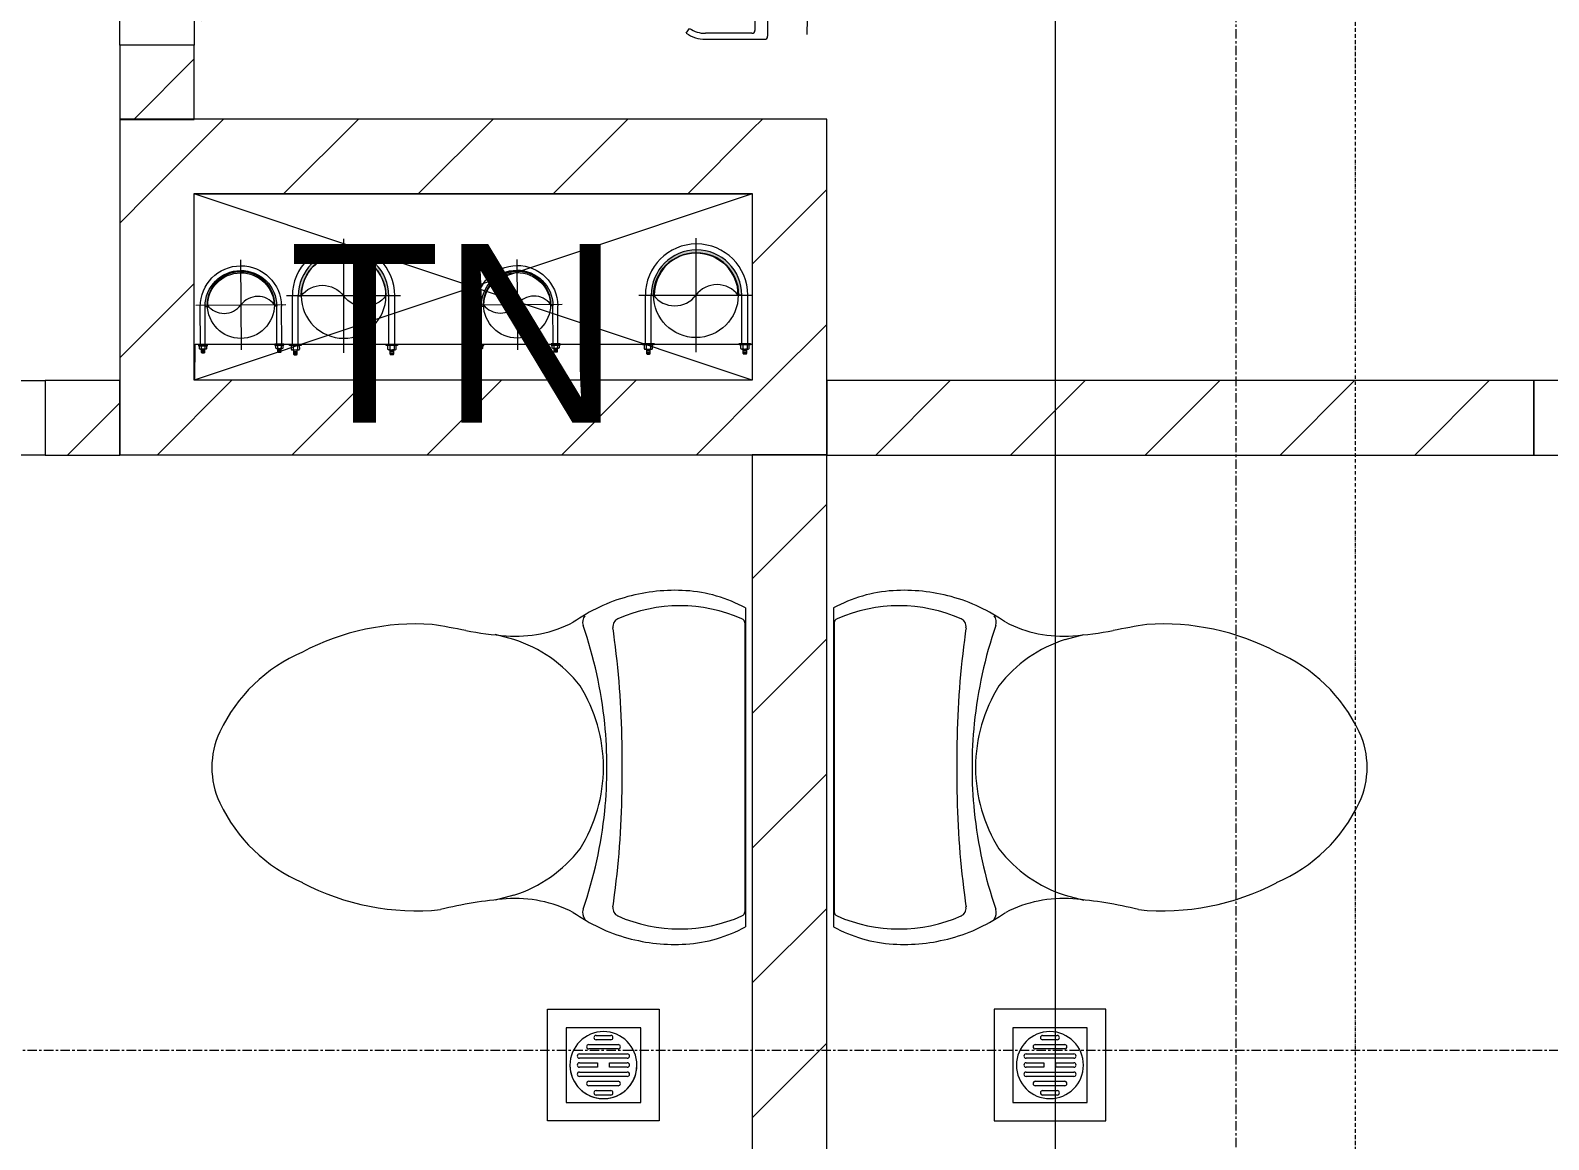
# Model space of a CAD drawing. Header units: millimetres. Extents: x 1591 to 239055, y -15958 to 83255.
# Drawn here: x 209212 to 211252, y 36917 to 38407 of the extents above; entities that cross this region are included whole.
import ezdxf

# ---------------------------------------------------------------- set-up
doc = ezdxf.new("R2010")
doc.units = ezdxf.units.MM
for name, pattern in [('Dash Dot 3_16_', [7.9375, 4.7625, -1.5875, 0, -1.5875]), ('Grid Line', [22.225, 12.7, -3.175, 3.175, -3.175]), ('IMPORT-CENTER _2_', [40.64, 25.4, -5.08, 5.08, -5.08])]:
    doc.linetypes.add(name, pattern=pattern)
for name, color, linetype, lineweight in [('0-1', 250, 'Continuous', 5), ('0-2', 7, 'Continuous', 9), ('A-ANNO-DIMS', 211, 'Continuous', 9), ('A-ANNO-DIMS-160', 211, 'Continuous', 9), ('A-DETL-GENF-1', 9, 'Continuous', 9), ('A-DOOR-1', 254, 'Continuous', 9), ('A-DOOR-2', 9, 'Continuous', 9), ('A-FLOR-1', 7, 'Continuous', 9), ('A-FLOR-2', 9, 'Continuous', 9), ('A-WALL-1', 253, 'Continuous', 18), ('A-WALL-3', 113, 'Continuous', 18), ('A-WALL-PATT-1', 10, 'Continuous', 9), ('A-WALL-PATT-2', 111, 'Continuous', 9), ('G-ANNO-SYMB-1', 111, 'Dash Dot 3_16_', 18), ('G-ANNO-TEXT-1', 7, 'Continuous', 9), ('G-IMPT', 8, 'Continuous', 9), ('G-IMPT-2', 8, 'IMPORT-CENTER _2_', 9), ('M-EQPM', 50, 'Continuous', 9), ('M-EQPM-1', 254, 'Continuous', 9), ('P-SANR-FIXT-1', 254, 'Continuous', 9), ('S-GRID-1', 1, 'Grid Line', 9)]:
    doc.layers.add(name, color=color, linetype=linetype, lineweight=lineweight)
doc.styles.add('Arial_11', font='arial_0.ttf', dxfattribs={"height": 240})
doc.styles.add('UTM Avo', font='UTM Avo.ttf', dxfattribs={"width": 0.9, "height": 400})
doc.dimstyles.new('1_Dim_chi_tiet_2_5', dxfattribs={"dimscale": 304.8, "dimtxt": 399.720379, "dimasz": 0.629921, "dimexe": 0.524934, "dimexo": 0.0625, "dimgap": 0.052493, "dimtad": 1, "dimdec": 0, "dimrnd": 5, "dimzin": 0, "dimdsep": 46, "dimtxsty": 'UTM Avo', "dimblk1": 'OBLIQUE', "dimblk2": 'OBLIQUE', "dimsah": 1, "dimcen": 0.09, "dimdle": 0.524934, "dimazin": 0, "dimtfac": 1, "dimtdec": 4, "dimtix": 1, "dimtmove": 0, "dimatfit": 3, "dimfxl": 1.049869, "dimfxlon": 1, "dimtvp": 1, "dimtolj": 1, "dimtzin": 0, "dimarcsym": 2})
pattern_1 = [(45, (0, 0), (-90.50967, 90.50967), [])]
pattern_2 = [(45, (95879.7, 0), (-90.50967, 90.50967), [])]

# ---------------------------------------------------------------- blocks, each defined once
blk = doc.blocks.new('NCV_TKTC_KET CAU_rvt-1-TKCS_MB TẦNG 6-8')
at = {"layer": 'A-FLOR-1'}
blk.add_line((113552.6, 38187.8), (114302.6, 38187.8), dxfattribs=at)
blk = doc.blocks.new('DOOR_CW_01 CANH MO-PANEL KINH - DIG_02-800x2200-CỬA NHÔM KÍNH-401063-TKCS_MB TẦNG 6-8')
at = {"layer": 'A-DETL-GENF-1'}
for p, q in [((-347, -182), (-347, -62)), ((-347, -62), (-307, -62)), ((-307, -62), (-307, -182)), ((-307, -182), (-347, -182)), ((-341, -196), (-341, -182)), ((-341, -182), (-313, -182)), ((-313, -182), (-313, -196)), ((-347, -196), (-341, -196)), ((-347, -638), (-347, -196)), ((-307, -196), (-313, -196)), ((-307, -196), (-307, -638)), ((-383.9, -611.2), (-377.3, -615.8)), ((-270.1, -611.2), (-276.7, -615.8)), ((-392, -637), (-392, -716.5)), ((-384, -699.5), (-384, -637)), ((-347, -638), (-341, -638)), ((-307, -652), (-347, -652)), ((-347, -652), (-347, -772)), ((-341, -652), (-341, -638)), ((-313, -652), (-341, -652)), ((-307, -638), (-313, -638)), ((-313, -638), (-313, -652)), ((-307, -772), (-307, -652)), ((-270, -699.5), (-270, -637)), ((-262, -637), (-262, -716.5)), ((-349, -692.2), (-349, -731.8)), ((-347, -692.2), (-349, -692.2)), ((-347, -692.2), (-347, -731.8)), ((-307, -692.2), (-307, -731.8)), ((-307, -692.2), (-305, -692.2)), ((-305, -692.2), (-305, -731.8)), ((-349, -703.5), (-380, -703.5)), ((-305, -703.5), (-274, -703.5)), ((-349, -720.5), (-388, -720.5)), ((-349, -731.8), (-347, -731.8)), ((-305, -731.8), (-307, -731.8)), ((-305, -720.5), (-266, -720.5)), ((-347, -772), (-307, -772))]:
    blk.add_line(p, q, dxfattribs=at)
blk.add_circle((-357, -60), 10, dxfattribs=at)
for centre, radius, start, end in [((-357, -60), 714, 268, 0), ((-347, -637), 45, 145, 180), ((-307, -637), 45, 360, 35), ((-347, -637), 37, 145, 180), ((-307, -637), 37, 0, 35), ((-380, -699.5), 4, 180, 270), ((-274, -699.5), 4, 270, 0), ((-388, -716.5), 4, 180, 270), ((-266, -716.5), 4, 270, 0)]:
    blk.add_arc(centre, radius, start, end, dxfattribs=at)
at = {"layer": 'A-DOOR-2'}
for p, q in [((-400, 50), (-350, 50)), ((-350, 50), (-350, 0)), ((350, 0), (350, 50)), ((350, 50), (400, 50)), ((400, 50), (400, -50)), ((-360, 0), (-360, -50)), ((-350, 0), (-360, 0)), ((360, 0), (350, 0)), ((360, -50), (360, 0)), ((-360, -50), (-400, -50)), ((-357, -50), (-332, -50)), ((400, -50), (360, -50))]:
    blk.add_line(p, q, dxfattribs=at)
blk = doc.blocks.new('TOILET - TOILET-400871-TKCS_MB TẦNG 6-8')
at = {"layer": 'P-SANR-FIXT-1'}
for p, q in [((-171.7, 330.3), (-178.6, 355.5)), ((171.7, 330.3), (178.6, 355.5)), ((214.2, 19), (-214.2, 19)), ((194, 19.9), (-194, 19.9))]:
    blk.add_line(p, q, dxfattribs=at)
for centre, radius, start, end in [((0, 624.4), 111.7, 64.7718, 115.2282), ((45.1, 528.6), 217.6, 115.2282, 156.7784), ((-45.1, 528.6), 217.6, 23.2216, 64.7718), ((137.1, 461.2), 329.8, 152.3122, 185.6513), ((-137.1, 461.2), 329.8, 356.3165, 27.6878), ((-719.2, 297.5), 544.3, 4.5441, 13.9464), ((-1948.3, 805.1), 2171.2, 349.1051, 350.319), ((719.2, 297.5), 544.3, 169.7121, 175.4559), ((-343.5, 327.4), 167.3, 332.62, 4.5441), ((-0.4, 384), 179.5, 197.4036, 232.5964), ((0.4, 384), 179.5, 307.4036, 342.5964), ((343.5, 327.4), 167.3, 175.4559, 207.38), ((-4, 115.7), 233.6, 144.7853, 164.7039), ((4, 115.7), 233.6, 15.2961, 35.2147), ((-195, 224.1), 13.8, 71.0073, 129.3276), ((0.6, 792.1), 586.9, 251.0073, 264.1678), ((0, 416), 206.1, 237.9268, 270), ((0, 416), 206.1, 270, 302.0732), ((-0.6, 792.1), 586.9, 275.8322, 288.9927), ((195, 224.1), 13.8, 50.6724, 108.9927), ((0, 786.7), 581.5, 264.1678, 275.8322), ((-9.8, 107.2), 207.3, 156.2862, 203.7138), ((-189.1, 185.5), 11.7, 82.4212, 154.5895), ((178.9, 2951.3), 2778.4, 262.4212, 262.7649), ((-14.3, 1400.4), 1215.6, 262.593, 269.6026), ((0, 3462.8), 3278, 269.6026, 270.3974), ((14.3, 1400.4), 1215.6, 270.3974, 277.407), ((-178.9, 2951.3), 2778.4, 277.2351, 277.5788), ((189.1, 185.5), 11.7, 25.4105, 97.5788), ((9.8, 107.2), 207.3, 336.2862, 23.7138), ((1.9, 114.1), 239.7, 164.7039, 183.5487), ((-1.9, 114.1), 239.7, 356.4513, 15.2961), ((-46.1, 111.1), 191.6, 183.5487, 208.7191), ((46.1, 111.1), 191.6, 331.2809, 356.4513), ((-193.7, 26.4), 6.48, 203.7138, 267.6832), ((193.7, 26.4), 6.48, 272.3168, 336.2862)]:
    blk.add_arc(centre, radius, start, end, dxfattribs=at)
blk = doc.blocks.new('DOOR_CW_01 CANH MO-PANEL KINH - DIW_01-900x2200-CỬA GỖ VÂN LAMINATE-553375-TKCS_MB TẦNG 6-8')
at = {"layer": 'A-DETL-GENF-1'}
for p, q in [((-397, -182), (-397, -62)), ((-397, -62), (-357, -62)), ((-357, -62), (-357, -182)), ((-357, -182), (-397, -182)), ((-391, -196), (-391, -182)), ((-391, -182), (-363, -182)), ((-363, -182), (-363, -196)), ((-397, -196), (-391, -196)), ((-397, -738), (-397, -196)), ((-357, -196), (-363, -196)), ((-357, -196), (-357, -738)), ((-433.9, -711.2), (-427.3, -715.8)), ((-320.1, -711.2), (-326.7, -715.8)), ((-442, -737), (-442, -816.5)), ((-434, -799.5), (-434, -737)), ((-397, -738), (-391, -738)), ((-357, -752), (-397, -752)), ((-397, -752), (-397, -872)), ((-391, -752), (-391, -738)), ((-363, -752), (-391, -752)), ((-357, -738), (-363, -738)), ((-363, -738), (-363, -752)), ((-357, -872), (-357, -752)), ((-320, -799.5), (-320, -737)), ((-312, -737), (-312, -816.5)), ((-399, -792.2), (-399, -831.8)), ((-397, -792.2), (-399, -792.2)), ((-397, -792.2), (-397, -831.8)), ((-357, -792.2), (-357, -831.8)), ((-357, -792.2), (-355, -792.2)), ((-355, -792.2), (-355, -831.8)), ((-399, -803.5), (-430, -803.5)), ((-355, -803.5), (-324, -803.5)), ((-399, -820.5), (-438, -820.5)), ((-399, -831.8), (-397, -831.8)), ((-355, -831.8), (-357, -831.8)), ((-355, -820.5), (-316, -820.5)), ((-397, -872), (-357, -872))]:
    blk.add_line(p, q, dxfattribs=at)
blk.add_circle((-407, -60), 10, dxfattribs=at)
for centre, radius, start, end in [((-407, -60), 814, 268, 0), ((-397, -737), 45, 145, 180), ((-357, -737), 45, 360, 35), ((-397, -737), 37, 145, 180), ((-357, -737), 37, 0, 35), ((-430, -799.5), 4, 180, 270), ((-324, -799.5), 4, 270, 0), ((-438, -816.5), 4, 180, 270), ((-316, -816.5), 4, 270, 0)]:
    blk.add_arc(centre, radius, start, end, dxfattribs=at)
at = {"layer": 'A-DOOR-2'}
for p, q in [((-450, -50), (-450, 50)), ((-450, 50), (-400, 50)), ((-400, 50), (-400, 0)), ((400, 0), (400, 50)), ((400, 50), (450, 50)), ((450, 50), (450, -50)), ((-410, 0), (-410, -50)), ((-400, 0), (-410, 0)), ((410, 0), (400, 0)), ((410, -50), (410, 0)), ((-410, -50), (-450, -50)), ((-407, -50), (-382, -50)), ((450, -50), (410, -50))]:
    blk.add_line(p, q, dxfattribs=at)
blk = doc.blocks.new('THU NUOC - THU NUOC-455054-TKCS_MB TẦNG 6-8')
at = {"layer": 'M-EQPM-1'}
for p, q in [((-66.3, -70.6), (-66.3, 79.4)), ((-66.3, 79.4), (83.7, 79.4)), ((83.7, 79.4), (83.7, -70.6)), ((58.7, 54.4), (-41.3, 54.4)), ((-41.3, 54.4), (-41.3, -45.6)), ((-1.1, 44.5), (18.5, 44.5)), ((58.7, -45.6), (58.7, 54.4)), ((-11, 32.1), (28.5, 32.1)), ((28.5, 26.1), (-11, 26.1)), ((18.5, 38.5), (-1.1, 38.5)), ((-23.3, 19.6), (40.9, 19.6)), ((40.9, 13.6), (-23.3, 13.6)), ((-23.3, 7.2), (0.7, 7.2)), ((0.7, 1.2), (-23.3, 1.2)), ((0.7, 7.2), (0.7, 1.2)), ((16.7, 1.2), (16.7, 7.2)), ((16.7, 7.2), (40.9, 7.2)), ((40.9, 1.2), (16.7, 1.2)), ((-23.3, -4.8), (40.9, -4.8)), ((40.9, -10.8), (-23.3, -10.8)), ((-11, -17.3), (28.5, -17.3)), ((28.5, -23.3), (-11, -23.3)), ((-1.1, -29.6), (18.5, -29.6)), ((18.5, -35.6), (-1.1, -35.6)), ((-41.3, -45.6), (58.7, -45.6)), ((83.7, -70.6), (-66.3, -70.6))]:
    blk.add_line(p, q, dxfattribs=at)
for centre, radius, start, end in [((8.7, 4.4), 45, 0, 180), ((8.7, 4.4), 45, 360, 180), ((-1.1, 41.5), 3, 90, 270), ((18.5, 41.5), 3, 270, 90), ((-11, 29.1), 3, 90, 270), ((28.5, 29.1), 3, 270, 90), ((8.7, 4.4), 45, 180, 0), ((8.7, 4.4), 45, 180, 360), ((-23.3, 16.6), 3, 90, 270), ((-23.3, 4.2), 3, 90, 270), ((40.9, 16.6), 3, 270, 90), ((40.9, 4.2), 3, 270, 90), ((-23.3, -7.8), 3, 90, 270), ((-11, -20.3), 3, 90, 270), ((28.5, -20.3), 3, 270, 90), ((40.9, -7.8), 3, 270, 90), ((-1.1, -32.6), 3, 90, 270), ((18.5, -32.6), 3, 270, 90)]:
    blk.add_arc(centre, radius, start, end, dxfattribs=at)
blk = doc.blocks.new('DOOR_CW_01 CANH MO-PANEL KINH - DIG_02-800x2200-CỬA NHÔM KÍNH-V22-TKCS_MB TẦNG 6-8')
at = {"layer": 'A-DETL-GENF-1'}
for p, q in [((-347, 772), (-307, 772)), ((-347, 652), (-347, 772)), ((-307, 772), (-307, 652)), ((-392, 637), (-392, 716.5)), ((-349, 720.5), (-388, 720.5)), ((-349, 731.8), (-347, 731.8)), ((-349, 692.2), (-349, 731.8)), ((-347, 692.2), (-347, 731.8)), ((-307, 692.2), (-307, 731.8)), ((-305, 731.8), (-307, 731.8)), ((-305, 692.2), (-305, 731.8)), ((-305, 720.5), (-266, 720.5)), ((-262, 637), (-262, 716.5)), ((-384, 699.5), (-384, 637)), ((-349, 703.5), (-380, 703.5)), ((-305, 703.5), (-274, 703.5)), ((-270, 699.5), (-270, 637)), ((-347, 692.2), (-349, 692.2)), ((-307, 692.2), (-305, 692.2)), ((-307, 652), (-347, 652)), ((-347, 638), (-341, 638)), ((-347, 638), (-347, 196)), ((-313, 652), (-341, 652)), ((-341, 652), (-341, 638)), ((-313, 638), (-313, 652)), ((-307, 638), (-313, 638)), ((-307, 196), (-307, 638)), ((-383.9, 611.2), (-377.3, 615.8)), ((-270.1, 611.2), (-276.7, 615.8)), ((-347, 196), (-341, 196)), ((-341, 196), (-341, 182)), ((-307, 196), (-313, 196)), ((-313, 182), (-313, 196)), ((-307, 182), (-347, 182)), ((-347, 182), (-347, 62)), ((-341, 182), (-313, 182)), ((-307, 62), (-307, 182)), ((-347, 62), (-307, 62))]:
    blk.add_line(p, q, dxfattribs=at)
blk.add_circle((-357, 60), 10, dxfattribs=at)
for centre, radius, start, end in [((-357, 60), 714, 360, 92), ((-388, 716.5), 4, 90, 180), ((-266, 716.5), 4, 0, 90), ((-380, 699.5), 4, 90, 180), ((-274, 699.5), 4, 0, 90), ((-347, 637), 45, 180, 215), ((-347, 637), 37, 180, 215), ((-307, 637), 37, 325, 0), ((-307, 637), 45, 325, 0)]:
    blk.add_arc(centre, radius, start, end, dxfattribs=at)
at = {"layer": 'A-DOOR-2'}
for p, q in [((-360, 50), (-400, 50)), ((-400, 50), (-400, -50)), ((-360, 0), (-360, 50)), ((-357, 50), (-332, 50)), ((400, 50), (360, 50)), ((360, 50), (360, 0)), ((400, -50), (400, 50)), ((-350, 0), (-360, 0)), ((-350, -50), (-350, 0)), ((360, 0), (350, 0)), ((350, 0), (350, -50)), ((-400, -50), (-350, -50)), ((350, -50), (400, -50))]:
    blk.add_line(p, q, dxfattribs=at)
blk = doc.blocks.new('TOILET - TOILET-348229-TKCS_MB TẦNG 6-8')
at = {"layer": 'P-SANR-FIXT-1'}
for p, q in [((214.2, -19.1), (-214.2, -19.1)), ((194, -19.9), (-194, -19.9)), ((-171.7, -330.3), (-178.6, -355.5)), ((171.7, -330.3), (178.6, -355.5))]:
    blk.add_line(p, q, dxfattribs=at)
for centre, radius, start, end in [((-46.1, -111.1), 191.6, 151.2809, 176.4513), ((-193.7, -26.4), 6.48, 92.3168, 156.2862), ((193.7, -26.4), 6.48, 23.7138, 87.6832), ((46.1, -111.1), 191.6, 3.5487, 28.7191), ((-9.8, -107.2), 207.3, 156.2862, 203.7138), ((9.8, -107.2), 207.3, 336.2862, 23.7138), ((1.9, -114.1), 239.7, 176.4513, 195.2961), ((-1.9, -114.1), 239.7, 344.7039, 3.5487), ((-4, -115.7), 233.6, 195.2961, 215.2147), ((4, -115.7), 233.6, 324.7853, 344.7039), ((-189.1, -185.5), 11.7, 205.4105, 277.5788), ((178.9, -2951.3), 2778.4, 97.2351, 97.5788), ((-14.3, -1400.4), 1215.6, 90.3974, 97.407), ((0, -3462.8), 3278, 89.6026, 90.3974), ((14.3, -1400.4), 1215.6, 82.593, 89.6026), ((-178.9, -2951.3), 2778.4, 82.4212, 82.7649), ((189.1, -185.5), 11.7, 262.4212, 334.5895), ((0.6, -792.1), 586.9, 95.8322, 108.9927), ((0, -416), 206.1, 90, 122.0732), ((0, -786.7), 581.5, 84.1678, 95.8322), ((0, -416), 206.1, 57.9268, 90), ((-0.6, -792.1), 586.9, 71.0073, 84.1678), ((-195, -224.1), 13.8, 230.6724, 288.9927), ((-0.4, -384), 179.5, 127.4036, 162.5964), ((0.4, -384), 179.5, 17.4036, 52.5964), ((195, -224.1), 13.8, 251.0073, 309.3276), ((-343.5, -327.4), 167.3, 355.4559, 27.38), ((343.5, -327.4), 167.3, 152.62, 184.5441), ((-719.2, -297.5), 544.3, 346.0536, 355.4559), ((719.2, -297.5), 544.3, 184.5441, 190.2879), ((-1948.3, -805.1), 2171.2, 9.681, 10.8949), ((137.1, -461.2), 329.8, 174.3487, 207.6878), ((-137.1, -461.2), 329.8, 332.3122, 3.6835), ((45.1, -528.6), 217.6, 203.2216, 244.7718), ((-45.1, -528.6), 217.6, 295.2282, 336.7784), ((0, -624.4), 111.7, 244.7718, 295.2282)]:
    blk.add_arc(centre, radius, start, end, dxfattribs=at)
blk = doc.blocks.new('THU NUOC - THU NUOC-461820-TKCS_MB TẦNG 6-8')
at = {"layer": 'M-EQPM-1'}
for p, q in [((-66.3, 70.6), (-66.3, -79.4)), ((83.7, 70.6), (-66.3, 70.6)), ((83.7, -79.4), (83.7, 70.6)), ((58.7, 45.6), (-41.3, 45.6)), ((-41.3, 45.6), (-41.3, -54.4)), ((58.7, -54.4), (58.7, 45.6)), ((-11, 23.3), (28.5, 23.3)), ((-1.1, 35.6), (18.5, 35.6)), ((18.5, 29.6), (-1.1, 29.6)), ((-23.3, 10.8), (40.9, 10.8)), ((40.9, 4.8), (-23.3, 4.8)), ((28.5, 17.3), (-11, 17.3)), ((-23.3, -1.2), (0.7, -1.2)), ((0.7, -7.2), (-23.3, -7.2)), ((-23.3, -13.6), (40.9, -13.6)), ((40.9, -19.6), (-23.3, -19.6)), ((0.7, -1.2), (0.7, -7.2)), ((16.7, -1.2), (40.9, -1.2)), ((16.7, -7.2), (16.7, -1.2)), ((40.9, -7.2), (16.7, -7.2)), ((-11, -26.1), (28.5, -26.1)), ((28.5, -32.1), (-11, -32.1)), ((-1.1, -38.5), (18.5, -38.5)), ((-41.3, -54.4), (58.7, -54.4)), ((18.5, -44.5), (-1.1, -44.5)), ((-66.3, -79.4), (83.7, -79.4))]:
    blk.add_line(p, q, dxfattribs=at)
for centre, radius, start, end in [((8.7, -4.4), 45, 0, 180), ((8.7, -4.4), 45, 0, 180), ((-11, 20.3), 3, 90, 270), ((-1.1, 32.6), 3, 90, 270), ((18.5, 32.6), 3, 270, 90), ((28.5, 20.3), 3, 270, 90), ((-23.3, 7.8), 3, 90, 270), ((40.9, 7.8), 3, 270, 90), ((8.7, -4.4), 45, 180, 360), ((8.7, -4.4), 45, 180, 360), ((-23.3, -4.2), 3, 90, 270), ((-23.3, -16.6), 3, 90, 270), ((40.9, -4.2), 3, 270, 90), ((40.9, -16.6), 3, 270, 90), ((-11, -29.1), 3, 90, 270), ((-1.1, -41.5), 3, 90, 270), ((18.5, -41.5), 3, 270, 90), ((28.5, -29.1), 3, 270, 90)]:
    blk.add_arc(centre, radius, start, end, dxfattribs=at)
blk = doc.blocks.new('NCV_TKTC_TANG 6 - 8_rvt-2-TKCS_MB TẦNG 6-8')
at = {"layer": 'A-WALL-PATT-1'}
h = blk.add_hatch(dxfattribs=at)
h.set_pattern_fill('FP_1', color=256, style=0, pattern_type=2)
h.set_pattern_definition(pattern_1)
h.paths.add_polyline_path([(113552.6, 38287.8), (113552.6, 38387.4), (113452.6, 38387.4), (113452.6, 38287.8)])
h.paths.add_polyline_path([(113552.6, 39287.4), (113552.6, 40036.9), (113452.6, 40036.9), (113452.6, 39287.4)])
h.paths.add_polyline_path([(113473.1, 40236.9), (113552.6, 40236.9), (113552.6, 43336.9), (113452.6, 43336.9), (113452.6, 40236.9)])
h = blk.add_hatch(dxfattribs=at)
h.set_pattern_fill('FP_1', color=256, style=0, pattern_type=2)
h.set_pattern_definition(pattern_1)
h.paths.add_polyline_path([(113352.6, 37836.9), (113452.6, 37836.9), (113452.6, 37936.9), (113352.6, 37936.9), (113352.6, 37905.6)])
h = blk.add_hatch(dxfattribs=at)
h.set_pattern_fill('FP_1', color=256, style=0, pattern_type=2)
h.set_pattern_definition(pattern_1)
h.paths.add_polyline_path([(114402.6, 37836.9), (115352.6, 37836.9), (115352.6, 37936.9), (114402.6, 37936.9), (114402.6, 37905.6)])
h.paths.add_polyline_path([(116252.6, 37836.9), (116252.6, 37936.9), (116152.6, 37936.9), (116152.6, 37836.9)])
h = blk.add_hatch(dxfattribs=at)
h.set_pattern_fill('FP_1', color=256, style=0, pattern_type=2)
h.set_pattern_definition(pattern_1)
h.paths.add_polyline_path([(114302.6, 35737.4), (114402.6, 35737.4), (114402.6, 37837.4), (114302.6, 37837.4), (114302.6, 35789.3)])
at = {"layer": 'A-FLOR-2'}
blk.add_line((114302.6, 37836.9), (113452.6, 37836.9), dxfattribs=at)
at = {"layer": 'A-WALL-1'}
for p, q in [((113552.6, 38387.4), (113452.6, 38387.4)), ((113452.6, 38387.4), (113452.6, 38287.8)), ((113552.6, 38287.8), (113552.6, 38387.4)), ((113452.6, 38287.8), (113552.6, 38287.8)), ((113452.6, 37936.9), (113352.6, 37936.9)), ((113352.6, 37936.9), (113352.6, 37836.9)), ((113452.6, 37836.9), (113452.6, 37936.9)), ((115352.6, 37936.9), (114402.6, 37936.9)), ((114402.6, 37936.9), (114402.6, 37836.9)), ((115352.6, 37836.9), (115352.6, 37936.9)), ((113352.6, 37836.9), (113452.6, 37836.9)), ((114402.6, 37837.4), (114302.6, 37837.4)), ((114302.6, 37837.4), (114302.6, 36305.6)), ((114402.6, 36305.6), (114402.6, 37837.4)), ((114402.6, 37836.9), (115352.6, 37836.9))]:
    blk.add_line(p, q, dxfattribs=at)
at = {"layer": 'A-DOOR-1'}
for name, p, rotation in [('DOOR_CW_01 CANH MO-PANEL KINH - DIW_01-900x2200-CỬA GỖ VÂN LAMINATE-553375-TKCS_MB TẦNG 6-8', (113502.6, 38837.4), 90.0000000000001), ('DOOR_CW_01 CANH MO-PANEL KINH - DIG_02-800x2200-CỬA NHÔM KÍNH-V22-TKCS_MB TẦNG 6-8', (115752.6, 37886.9), 180)]:
    blk.add_blockref(name, p, dxfattribs=dict(at, rotation=rotation))
blk.add_blockref('DOOR_CW_01 CANH MO-PANEL KINH - DIG_02-800x2200-CỬA NHÔM KÍNH-401063-TKCS_MB TẦNG 6-8', (112952.6, 37886.9), dxfattribs=at)
at = {"layer": 'M-EQPM-1', "rotation": 180}
blk.add_blockref('THU NUOC - THU NUOC-455054-TKCS_MB TẦNG 6-8', (114111.3, 37021.8), dxfattribs=at)
at = {"layer": 'M-EQPM-1'}
blk.add_blockref('THU NUOC - THU NUOC-461820-TKCS_MB TẦNG 6-8', (114693.8, 37021.8), dxfattribs=at)
at = {"layer": 'P-SANR-FIXT-1'}
for name, p, rotation in [('TOILET - TOILET-400871-TKCS_MB TẦNG 6-8', (114312.5, 37417.4), 90.0000000000001), ('TOILET - TOILET-348229-TKCS_MB TẦNG 6-8', (114392.6, 37417.4), 89.9999999999999)]:
    blk.add_blockref(name, p, dxfattribs=dict(at, rotation=rotation))
blk = doc.blocks.new('TKTC_XREF_251221_MB TANG 2-7 - TKTC_XREF_260130_MB TANG 2-5_dwg_$cc-4746802-TKCS_MB TẦNG 6-8')
at = {"layer": 'G-IMPT-2'}
for p, q in [((0, -0.673), (0, 0.673)), ((-0.673, 0), (0.673, 0))]:
    blk.add_line(p, q, dxfattribs=at)
at = {"layer": 'M-EQPM'}
blk.add_circle((0, 0), 0.5, dxfattribs=at)
for centre, radius, start, end in [((0, 0), 0.5, 90, 270), ((0.188, 0.25), 0.313, 126.8699, 233.1301), ((-0.188, -0.25), 0.313, 306.8699, 53.1301)]:
    blk.add_arc(centre, radius, start, end, dxfattribs=at)
blk = doc.blocks.new('TKTC_XREF_251221_MB TANG 2-7 - TKTC_XREF_260130_MB TANG 2-5_dwg_CUM U_DN100-4746799-TKCS_MB TẦNG 6-8')
at = {"layer": 'G-IMPT'}
blk.add_hatch(color=256, dxfattribs=at).paths.add_polyline_path([(0, 61), (15.8, 58.9), (30.5, 52.8), (43.1, 43.1), (52.8, 30.5), (58.9, 15.8), (61, 0), (58.9, -15.8), (52.8, -30.5), (43.1, -43.1), (30.5, -52.8), (15.8, -58.9), (0, -61), (0, -57), (14.8, -55.1), (28.5, -49.4), (40.3, -40.3), (49.4, -28.5), (55.1, -14.8), (57, 0), (55.1, 14.8), (49.4, 28.5), (40.3, 40.3), (28.5, 49.4), (14.8, 55.1), (0, 57)])
for p, q in [((-79.1, 66.6), (-79.1, 63.4)), ((-76.6, 66.6), (-76.6, 63.4)), ((-74.6, 66.6), (-74.6, 63.4)), ((-72.7, 69.3), (-72.7, 60.7)), ((-66.9, 67.9), (-71.7, 67.9)), ((-66.9, 62.1), (-71.7, 62.1)), ((-65, 69), (0, 69)), ((-79.1, -63.4), (-79.1, -66.6)), ((-76.6, -63.4), (-76.6, -66.6)), ((-74.6, -63.4), (-74.6, -66.6)), ((-72.7, -60.7), (-72.7, -69.3)), ((-66.9, -62.1), (-71.7, -62.1)), ((-66.9, -67.9), (-71.7, -67.9)), ((-65, -69), (0, -69))]:
    blk.add_line(p, q, dxfattribs=at)
at = {"layer": 'G-IMPT', "flags": 128}
for points in [[(-72.7, 67.6), (-78.1, 67.6), (-78.1, 62.4), (-72.7, 62.4)], [(-71.7, 59.2), (-66.9, 59.2), (-66.9, 70.8), (-71.7, 70.8)], [(-66.9, 70.8), (-66.9, 72.7), (-65, 72.7), (-65, 57.3), (-66.9, 57.3), (-66.9, 59.2)], [(-65, 61), (0, 61), (0, 57)], [(-72.7, -62.4), (-78.1, -62.4), (-78.1, -67.6), (-72.7, -67.6)], [(-71.7, -70.8), (-66.9, -70.8), (-66.9, -59.2), (-71.7, -59.2)], [(-66.9, -59.2), (-66.9, -57.3), (-65, -57.3), (-65, -72.7), (-66.9, -72.7), (-66.9, -70.8)], [(-65, -61), (0, -61), (0, -57)]]:
    blk.add_lwpolyline(points, dxfattribs=at)
at = {"layer": 'G-IMPT'}
for centre, radius, start, end in [((-78.1, 66.6), 0.96, 90, 180), ((-78.1, 63.4), 0.96, 180, 270), ((-71.1, 69.3), 1.56, 112.6199, 247.3801), ((-67.9, 65), 4.8, 143.1301, 216.8699), ((-71.1, 60.7), 1.56, 112.6199, 247.3801), ((0, 0), 69, 270, 90), ((0, 0), 61, 270, 90), ((0, 0), 57, 270, 90), ((-78.1, -63.4), 0.96, 90, 180), ((-78.1, -66.6), 0.96, 180, 270), ((-71.1, -60.7), 1.56, 112.6199, 247.3801), ((-67.9, -65), 4.8, 143.1301, 216.8699), ((-71.1, -69.3), 1.56, 112.6199, 247.3801)]:
    blk.add_arc(centre, radius, start, end, dxfattribs=at)
blk = doc.blocks.new('TKTC_XREF_251221_MB TANG 2-7 - TKTC_XREF_260130_MB TANG 2-5_dwg_$cc-V119-TKCS_MB TẦNG 6-8')
at = {"layer": 'G-IMPT-2'}
for p, q in [((0, -0.673), (0, 0.667)), ((-0.673, 0), (0.673, 0))]:
    blk.add_line(p, q, dxfattribs=at)
at = {"layer": 'M-EQPM'}
blk.add_circle((0, 0), 0.5, dxfattribs=at)
for centre, radius, start, end in [((0, 0), 0.5, 90, 270), ((0.188, 0.25), 0.313, 126.8699, 233.1301), ((-0.188, -0.25), 0.313, 306.8699, 53.1301)]:
    blk.add_arc(centre, radius, start, end, dxfattribs=at)
blk = doc.blocks.new('TKTC_XREF_251221_MB TANG 2-7 - TKTC_XREF_260130_MB TANG 2-5_dwg_CUM U_DN100-4746796-TKCS_MB TẦNG 6-8')
at = {"layer": 'G-IMPT'}
blk.add_hatch(color=256, dxfattribs=at).paths.add_polyline_path([(0, 61), (0, 57), (14.8, 55.1), (28.5, 49.4), (40.3, 40.3), (49.4, 28.5), (55.1, 14.8), (57, 0), (55.1, -14.8), (49.4, -28.5), (40.3, -40.3), (28.5, -49.4), (14.8, -55.1), (0, -57), (0, -61), (15.8, -58.9), (30.5, -52.8), (43.1, -43.1), (52.8, -30.5), (58.9, -15.8), (61, 0), (58.9, 15.8), (52.8, 30.5), (43.1, 43.1), (30.5, 52.8), (15.8, 58.9)])
for p, q in [((-79.1, 66.6), (-79.1, 63.4)), ((-76.6, 66.6), (-76.6, 63.4)), ((-74.6, 66.6), (-74.6, 63.4)), ((-72.7, 69.3), (-72.7, 60.7)), ((-66.9, 67.9), (-71.7, 67.9)), ((-66.9, 62.1), (-71.7, 62.1)), ((-65, 69), (0, 69)), ((-72.7, -60.7), (-72.7, -69.3)), ((-79.1, -63.4), (-79.1, -66.6)), ((-76.6, -63.4), (-76.6, -66.6)), ((-74.6, -63.4), (-74.6, -66.6)), ((-66.9, -62.1), (-71.7, -62.1)), ((-66.9, -67.9), (-71.7, -67.9)), ((-65, -69), (0, -69))]:
    blk.add_line(p, q, dxfattribs=at)
at = {"layer": 'G-IMPT', "flags": 128}
for points in [[(-72.7, 67.6), (-78.1, 67.6), (-78.1, 62.4), (-72.7, 62.4)], [(-71.7, 59.2), (-66.9, 59.2), (-66.9, 70.8), (-71.7, 70.8)], [(-66.9, 70.8), (-66.9, 72.7), (-65, 72.7), (-65, 57.3), (-66.9, 57.3), (-66.9, 59.2)], [(-65, 61), (0, 61), (0, 57)], [(-71.7, -70.8), (-66.9, -70.8), (-66.9, -59.2), (-71.7, -59.2)], [(-66.9, -59.2), (-66.9, -57.3), (-65, -57.3), (-65, -72.7), (-66.9, -72.7), (-66.9, -70.8)], [(-65, -61), (0, -61), (0, -57)], [(-72.7, -62.4), (-78.1, -62.4), (-78.1, -67.6), (-72.7, -67.6)]]:
    blk.add_lwpolyline(points, dxfattribs=at)
at = {"layer": 'G-IMPT'}
for centre, radius, start, end in [((-78.1, 66.6), 0.96, 90, 180), ((-78.1, 63.4), 0.96, 180, 270), ((-71.1, 69.3), 1.56, 112.6199, 247.3801), ((-67.9, 65), 4.8, 143.1301, 216.8699), ((-71.1, 60.7), 1.56, 112.6199, 247.3801), ((0, 0), 69, 270, 90), ((0, 0), 61, 270, 90), ((0, 0), 57, 270, 90), ((-71.1, -60.7), 1.56, 112.6199, 247.3801), ((-78.1, -63.4), 0.96, 90, 180), ((-78.1, -66.6), 0.96, 180, 270), ((-67.9, -65), 4.8, 143.1301, 216.8699), ((-71.1, -69.3), 1.56, 112.6199, 247.3801)]:
    blk.add_arc(centre, radius, start, end, dxfattribs=at)
blk = doc.blocks.new('TKTC_XREF_251221_MB TANG 2-7 - TKTC_XREF_260130_MB TANG 2-5_dwg_$cc-4746806-TKCS_MB TẦNG 6-8')
at = {"layer": 'G-IMPT-2'}
for p, q in [((0, -0.673), (0, 0.673)), ((-0.673, 0), (0.673, 0))]:
    blk.add_line(p, q, dxfattribs=at)
at = {"layer": 'M-EQPM'}
blk.add_circle((0, 0), 0.5, dxfattribs=at)
for centre, radius, start, end in [((0, 0), 0.5, 90, 270), ((0.188, 0.25), 0.313, 126.8699, 233.1301), ((-0.188, -0.25), 0.313, 306.8699, 53.1301)]:
    blk.add_arc(centre, radius, start, end, dxfattribs=at)
blk = doc.blocks.new('TKTC_XREF_251221_MB TANG 2-7 - TKTC_XREF_260130_MB TANG 2-5_dwg_$cc-4746801-TKCS_MB TẦNG 6-8')
at = {"layer": 'G-IMPT-2'}
for p, q in [((0, -0.673), (0, 0.673)), ((-0.673, 0), (0.673, 0))]:
    blk.add_line(p, q, dxfattribs=at)
at = {"layer": 'M-EQPM'}
blk.add_circle((0, 0), 0.5, dxfattribs=at)
for centre, radius, start, end in [((0, 0), 0.5, 90, 270), ((0.188, 0.25), 0.313, 126.8699, 233.1301), ((-0.188, -0.25), 0.313, 306.8699, 53.1301)]:
    blk.add_arc(centre, radius, start, end, dxfattribs=at)
blk = doc.blocks.new('TKTC_XREF_251221_MB TANG 2-7 - TKTC_XREF_251221_MB TANG 2-7-2039446-TKCS_MB TẦNG 6-8')
at = {"layer": 'M-EQPM'}
for p, q in [((79901, 20700.3), (79901.3, 20748.8)), ((79901.3, 20748.8), (80650, 20748.8))]:
    blk.add_line(p, q, dxfattribs=at)
at = {"extrusion": (0, 0, -1)}
for name, p, xscale, yscale, zscale, rotation in [('TKTC_XREF_251221_MB TANG 2-7 - TKTC_XREF_260130_MB TANG 2-5_dwg_$cc-4746806-TKCS_MB TẦNG 6-8', (-80100.8, 20813.8), 113.7150000000092, 113.7150000000092, -113.7150000000092, 269.9532564459079), ('TKTC_XREF_251221_MB TANG 2-7 - TKTC_XREF_260130_MB TANG 2-5_dwg_CUM U_DN100-4746799-TKCS_MB TẦNG 6-8', (-79962.8, 20799.8), 0.7894736842105241, 0.7894736842105241, -0.7894736842105241, 89.58022100062895), ('TKTC_XREF_251221_MB TANG 2-7 - TKTC_XREF_260130_MB TANG 2-5_dwg_CUM U_DN100-4746799-TKCS_MB TẦNG 6-8', (-80334, 20800.2), 0.7894736842105241, 0.7894736842105241, -0.7894736842105241, 89.58022100062895)]:
    blk.add_blockref(name, p, dxfattribs=dict(at, xscale=xscale, yscale=yscale, zscale=zscale, rotation=rotation))
for name, p, xscale, yscale, zscale, rotation in [('TKTC_XREF_251221_MB TANG 2-7 - TKTC_XREF_260130_MB TANG 2-5_dwg_$cc-V119-TKCS_MB TẦNG 6-8', (80574.2, 20814.7), 113.7150000000092, 113.7150000000092, 113.7150000000092, 270.0447608815857), ('TKTC_XREF_251221_MB TANG 2-7 - TKTC_XREF_260130_MB TANG 2-5_dwg_CUM U_DN100-4746796-TKCS_MB TẦNG 6-8', (80100.8, 20813.8), 0.9974999999999966, 0.9974999999999966, 0.9974999999999966, 90.04674355649092), ('TKTC_XREF_251221_MB TANG 2-7 - TKTC_XREF_260130_MB TANG 2-5_dwg_CUM U_DN100-4746796-TKCS_MB TẦNG 6-8', (80575.1, 20814.7), 0.9975000000000005, 0.9975000000000005, 0.9975000000000005, 90.04674355613369), ('TKTC_XREF_251221_MB TANG 2-7 - TKTC_XREF_260130_MB TANG 2-5_dwg_$cc-4746801-TKCS_MB TẦNG 6-8', (79962.8, 20801.7), 90.0000000000512, 90.0000000000512, 90.0000000000512, 270.4197789977765), ('TKTC_XREF_251221_MB TANG 2-7 - TKTC_XREF_260130_MB TANG 2-5_dwg_$cc-4746802-TKCS_MB TẦNG 6-8', (80334, 20802.1), 90.0000000000512, 90.0000000000512, 90.0000000000512, 270.4197789977765)]:
    blk.add_blockref(name, p, dxfattribs=dict(xscale=xscale, yscale=yscale, zscale=zscale, rotation=rotation))
blk = doc.blocks.new('DIMBLOCK156-TKCS_MB TẦNG 6-8')
at = {"layer": 'A-ANNO-DIMS-160'}
for p, q in [((210589.8, 35577.4), (210589.8, 45697.4)), ((210269.8, 45537.4), (210749.8, 45537.4)), ((210589.8, 45537.4), (210269.8, 45537.4)), ((210269.8, 35737.4), (210749.8, 35737.4)), ((210589.8, 35737.4), (210269.8, 35737.4))]:
    blk.add_line(p, q, dxfattribs=at)
at = {"layer": 'A-ANNO-DIMS-160', "lineweight": 25}
for p, q in [((210589.8, 45537.4), (210493.8, 45633.4)), ((210589.8, 45537.4), (210685.8, 45441.4)), ((210589.8, 35737.4), (210493.8, 35833.4)), ((210589.8, 35737.4), (210685.8, 35641.4))]:
    blk.add_line(p, q, dxfattribs=at)
at = {"layer": 'A-ANNO-DIMS-160', "color": 0, "insert": (210070.1, 40089.6), "char_height": 400, "width": 1314.636, "attachment_point": 1, "rotation": 90, "line_spacing_factor": 1.110334, "style": 'UTM Avo'}
blk.add_mtext('9800', dxfattribs=at)
blk = doc.blocks.new('_Oblique')
at = {"color": 0, "linetype": 'ByBlock', "lineweight": -2}
blk.add_line((-0.5, -0.5), (0.5, 0.5), dxfattribs=at)

msp = doc.modelspace()

# ---------------------------------------------------------------- hatches: boundary and pattern name
at = {"layer": 'A-WALL-PATT-2'}
h = msp.add_hatch(dxfattribs=at)
h.set_pattern_fill('FP_1', color=256, style=0, pattern_type=2)
h.set_pattern_definition(pattern_2)
h.paths.add_polyline_path([(209623.3, 38188.2), (210182.3, 38188.2), (210182.3, 38288.2), (209332.3, 38288.2), (209332.3, 38188.2), (209432.3, 38188.2)])
h = msp.add_hatch(dxfattribs=at)
h.set_pattern_fill('FP_1', color=256, style=0, pattern_type=2)
h.set_pattern_definition(pattern_2)
h.paths.add_polyline_path([(210282.3, 37937.4), (210282.3, 38288.2), (210182.3, 38288.2), (210182.3, 37937.4)])
h = msp.add_hatch(dxfattribs=at)
h.set_pattern_fill('FP_1', color=256, style=0, pattern_type=2)
h.set_pattern_definition(pattern_2)
h.paths.add_polyline_path([(209432.3, 37937.4), (209432.3, 38188.2), (209332.3, 38188.2), (209332.3, 37937.4)])
h = msp.add_hatch(dxfattribs=at)
h.set_pattern_fill('FP_1', color=256, style=0, pattern_type=2)
h.set_pattern_definition(pattern_2)
h.paths.add_polyline_path([(209332.3, 37837.4), (210282.3, 37837.4), (210282.3, 37937.4), (209332.3, 37937.4), (209332.3, 37905.6)])

# ---------------------------------------------------------------- linework, layer by layer
at = {"layer": '0-2'}
for p, q in [((210182.3, 37937.4), (209432.3, 38187.8)), ((210182.3, 38187.8), (209432.3, 37937.4)), ((210182.3, 38187.8), (209432.3, 38187.8))]:
    msp.add_line(p, q, dxfattribs=at)
at = {"layer": 'A-WALL-3'}
for p, q in [((210282.3, 38288.2), (209332.3, 38288.2)), ((209332.3, 38288.2), (209332.3, 37837.4)), ((210282.3, 37837.4), (210282.3, 38288.2)), ((209432.3, 38188.2), (210182.3, 38188.2)), ((209432.3, 37937.4), (209432.3, 38188.2)), ((210182.3, 38188.2), (210182.3, 37937.4)), ((210182.3, 37937.4), (209432.3, 37937.4)), ((209332.3, 37837.4), (210282.3, 37837.4))]:
    msp.add_line(p, q, dxfattribs=at)
at = {"layer": 'G-ANNO-SYMB-1'}
msp.add_line((210992.3, 82873.6), (210992.3, 13592.5), dxfattribs=at)
at = {"layer": 'S-GRID-1'}
for p, q in [((210832.3, 19149.4), (210832.3, 77012.5)), ((223800.6, 37036.9), (130306.5, 37036.9))]:
    msp.add_line(p, q, dxfattribs=at)

# ---------------------------------------------------------------- block references
at = {"layer": '0-1'}
for name in ['NCV_TKTC_KET CAU_rvt-1-TKCS_MB TẦNG 6-8', 'NCV_TKTC_TANG 6 - 8_rvt-2-TKCS_MB TẦNG 6-8']:
    msp.add_blockref(name, (95879.7, 0), dxfattribs=at)
at = {"layer": 'M-EQPM'}
msp.add_blockref('TKTC_XREF_251221_MB TANG 2-7 - TKTC_XREF_251221_MB TANG 2-7-2039446-TKCS_MB TẦNG 6-8', (129532.3, 17236.9), dxfattribs=at)

# ---------------------------------------------------------------- texts
at = {"layer": 'G-ANNO-TEXT-1', "insert": (209782.3, 38000.2), "char_height": 240, "width": 603.2, "attachment_point": 5, "line_spacing_factor": 0.936439, "style": 'Arial_11'}
msp.add_mtext('\\pt79.9992,160.0008,240,319.9992,400.0008,480,559.9992,640.0008,720,799.9992,880.0008,960,1039.9992,1120.0008,1200,1279.9992,1360.0008,1440,1519.9992,1600.0008,1680,1759.9992,1840.0008,1920,1999.9992,2080.0008,2160,2239.9992,2320.0008,2400,2479.9992,2560.0008;TN', dxfattribs=at)
msp.add_mtext('\\pt79.9992,160.0008,240,319.9992,400.0008,480,559.9992,640.0008,720,799.9992,880.0008,960,1039.9992,1120.0008,1200,1279.9992,1360.0008,1440,1519.9992,1600.0008,1680,1759.9992,1840.0008,1920,1999.9992,2080.0008,2160,2239.9992,2320.0008,2400,2479.9992,2560.0008;TN', dxfattribs=at)

# ---------------------------------------------------------------- dimensions: what is measured, and where the dimension line sits
at = {"layer": 'A-ANNO-DIMS'}
dim = msp.add_linear_dim(base=(210589.8, 45537.4), p1=(210269.8, 35737.4), p2=(210269.8, 45537.4), angle=90, dimstyle='1_Dim_chi_tiet_2_5', override={"dimpost": '<>', "dimfxl": 9800}, dxfattribs=at)
dim.commit()
dim.dimension.update_dxf_attribs({"geometry": 'DIMBLOCK156-TKCS_MB TẦNG 6-8', "text_midpoint": (210366.8, 40637.4)})

doc.saveas('drawing.dxf')
